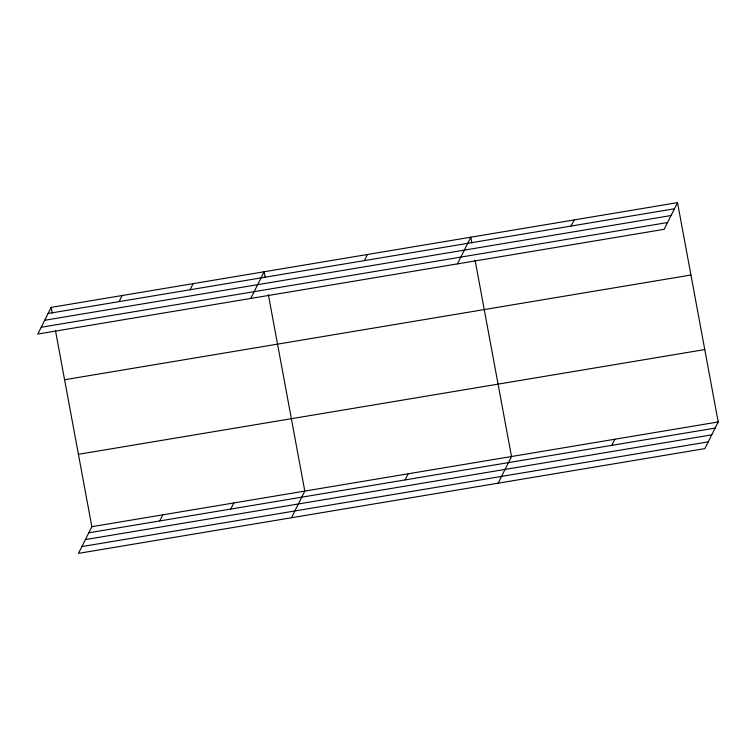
<?xml version="1.0" encoding="UTF-8"?>
<svg xmlns="http://www.w3.org/2000/svg" width="756" height="756" viewBox="0 0 756 756"><rect width="100%" height="100%" fill="white"/><g stroke="black" fill="none" stroke-linecap="round" stroke-linejoin="round"><path stroke-width="1.13" d="M51.162 307.38L37.8 334.048L664.155 229.314L677.518 202.636L51.162 307.38L52.221 313.116M119.079 301.625L122.141 295.501M190.068 289.756L193.13 283.632M55.424 330.353L91.845 526.686L78.482 553.364L704.838 448.62L718.2 421.952L677.518 202.636M250.765 298.44L264.118 271.763L265.186 277.509M159.771 520.931L162.833 514.817M230.75 509.062L233.821 502.948M364.401 260.603L367.463 254.488M291.447 517.747L304.8 491.079L268.38 294.736M457.456 263.882L470.818 237.204L471.886 242.95M405.093 479.909L408.155 473.795M571.101 226.035L574.163 219.92M498.147 483.188L511.5 456.511L475.08 260.177M611.784 445.35L614.855 439.227M48.091 313.494L674.447 208.76M44.698 320.279L671.054 215.545M41.193 327.263L667.557 222.529M64.581 379.748L690.937 275.014M78.416 454.309L704.772 349.574M91.845 526.686L718.2 421.952M88.783 532.8L715.138 428.066M85.381 539.586L711.736 434.851M81.884 546.579L708.24 441.844"/></g></svg>
